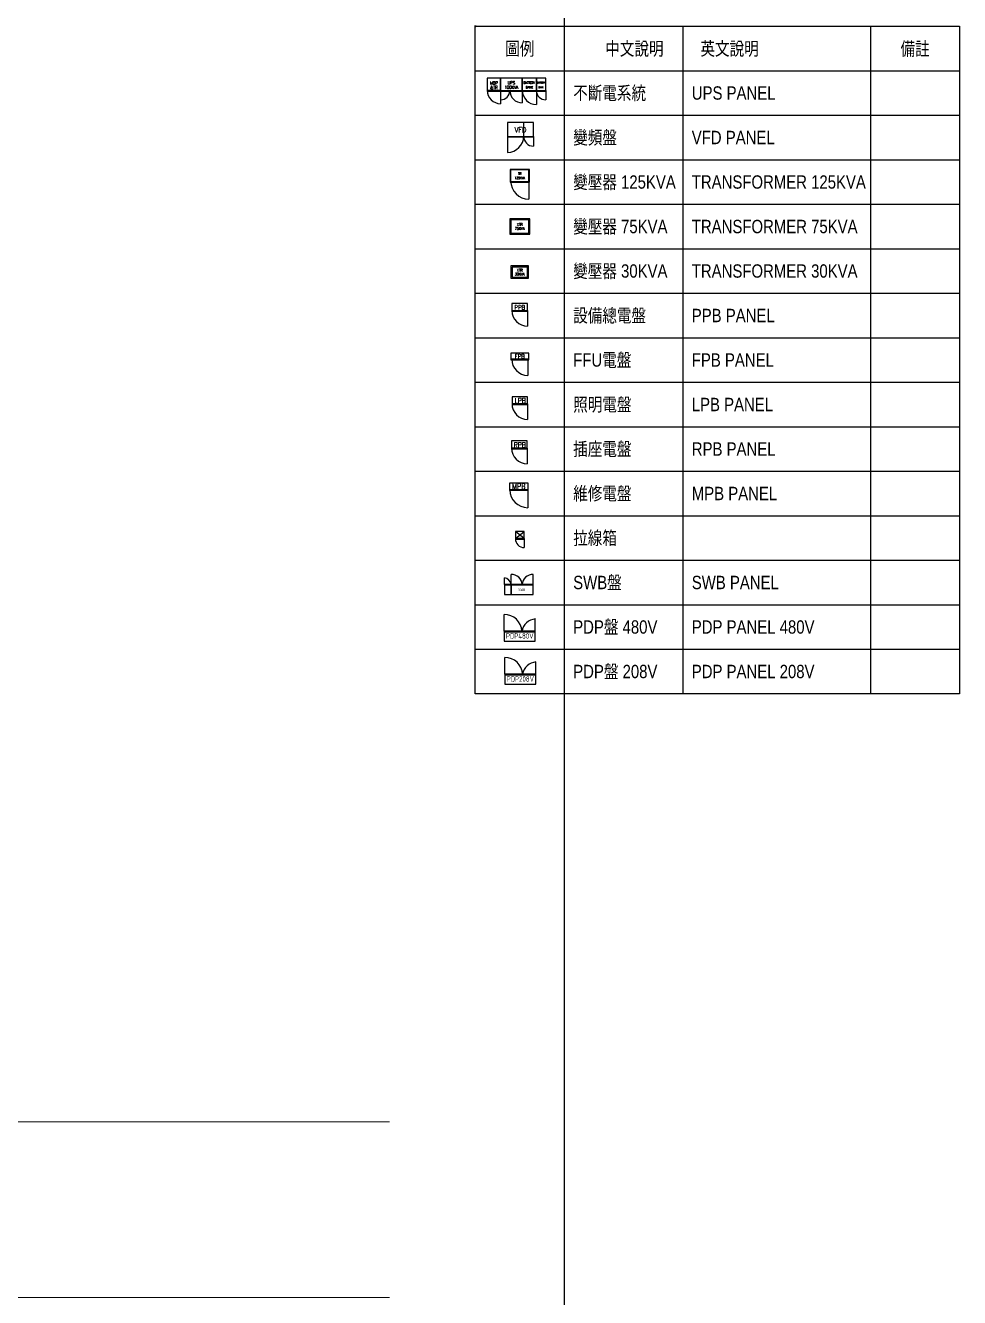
# Model space of a CAD drawing. Extents: x -18489 to 195597, y -1599 to 112111.
# Drawn here: x 27288 to 29387, y 26046 to 28905 of the extents above; entities that cross this region are included whole.
import ezdxf
from ezdxf.enums import TextEntityAlignment as Align
from ezdxf.xclip import XClip

# ---------------------------------------------------------------- set-up
doc = ezdxf.new("R2010")
doc.units = 0
doc.header["$LTSCALE"] = 100
doc.header["$XCLIPFRAME"] = 2
for name, color, linetype in [('188K-SM-03-F10-ELEC-EQ-Y2257103$0$E-TXT', 7, 'Continuous'), ('188K-SM-03-F10-ELEC-EQ-Y2257103$0$小視阜點位', 7, 'Continuous'), ('188K-SM-07-F10-MECH-CR PIPE-Y2257103$0$X-S-FAB_SL ALL$0$ASP_1', 1, 'Continuous'), ('188K-SM-07-F10-MECH-CR PIPE-Y2257103$0$X-S-FAB_SL ALL$0$L-ROAD', 7, 'Continuous')]:
    doc.layers.add(name, color=color, linetype=linetype)
doc.styles.add('188K-SM-03-F10-ELEC-EQ-Y2257103$0$16P1-SM-03-WH10-ELEC-LV PANEL$0$C-XFE4PB10$0$aa-txt1', font='simplex.shx', dxfattribs={"width": 0.8, "bigfont": 'chineset.shx'})
doc.styles.add('188K-SM-03-F10-ELEC-EQ-Y2257103$0$aa-txt', font='simplex.shx', dxfattribs={"width": 0.6})
doc.styles.add('188K-SM-03-F10-ELEC-EQ-Y2257103$0$C-XFE4PB10$0$aa-txt1', font='simplex.shx', dxfattribs={"width": 0.8, "bigfont": 'chineset.shx'})
doc.styles.add('188K-SM-03-F10-ELEC-EQ-Y2257103$0$E-ST', font='ROMANS.shx', dxfattribs={"bigfont": 'chineset.shx'})
doc.styles.add('188K-SM-03-F10-ELEC-EQ-Y2257103$0$Standard', font='arial.ttf')
doc.styles.add('188K-SM-03-F10-ELEC-EQ-Y2257103$0$X-F-L25-E-PDP-EQ-200K$0$AA-TXT', font='isocp.shx', dxfattribs={"bigfont": 'chineset.shx'})

# ---------------------------------------------------------------- blocks, each defined once
blk = doc.blocks.new('188K-SM-03-F10-ELEC-EQ-Y2257103$0$00')
at = {"layer": '188K-SM-03-F10-ELEC-EQ-Y2257103$0$小視阜點位', "color": 3}
for p, q in [((50002.6, 40000.3), (49998.6, 40000.3)), ((50000.6, 40002.2), (50000.6, 39998.5))]:
    blk.add_line(p, q, dxfattribs=at)
blk = doc.blocks.new('188K-SM-03-F10-ELEC-EQ-Y2257103$0$E-PANEL-BOX-400X300')
for p, q in [((0, 3), (40, 35)), ((40, 3), (0, 35)), ((40, 3), (0, 3))]:
    blk.add_line(p, q)
blk.add_lwpolyline([(0, 0), (40, 0), (40, 35), (0, 35)], close=True)
at = {"color": 8}
blk.add_lwpolyline([(40, 3), (40, -37)], dxfattribs=at)
blk.add_arc((40, 3), 40, 180, 270, dxfattribs=at)
blk = doc.blocks.new('188K-SM-03-F10-ELEC-EQ-Y2257103$0$E-PANEL-LPB-700X300')
blk.add_line((70, 3), (0, 3))
blk.add_lwpolyline([(0, 0), (70, 0), (70, 35), (0, 35)], close=True)
at = {"color": 8}
blk.add_lwpolyline([(70, 3), (70, -67)], dxfattribs=at)
blk.add_arc((70, 3), 70, 180, 270, dxfattribs=at)
at = {"style": '188K-SM-03-F10-ELEC-EQ-Y2257103$0$C-XFE4PB10$0$aa-txt1', "width": 0.8}
blk.add_text('LPB', height=22.5, dxfattribs=at).set_placement((36.9, 17.7), align=Align.MIDDLE_CENTER)
blk = doc.blocks.new('188K-SM-03-F10-ELEC-EQ-Y2257103$0$FPB')
blk.add_line((76.5, 8.7), (3.5, 8.7))
at = {"color": 8}
blk.add_line((76.5, 8.7), (76.5, -64.3), dxfattribs=at)
blk.add_lwpolyline([(0, 5), (80, 5), (80, 35), (0, 35)], close=True)
blk.add_arc((76.5, 8.7), 73, 180, 270, dxfattribs=at)
at = {"style": '188K-SM-03-F10-ELEC-EQ-Y2257103$0$E-ST', "width": 0.8}
blk.add_text('FPB', height=19.69, dxfattribs=at).set_placement((40, 21.4), align=Align.MIDDLE)
blk = doc.blocks.new('188K-SM-03-F10-ELEC-EQ-Y2257103$0$30KVA XTR')
for points in [[(10691, 6970.5), (10770.5, 6970.5), (10770.5, 7025.5), (10691, 7025.5)], [(10696, 6975.5), (10765.5, 6975.5), (10765.5, 7020.5), (10696, 7020.5)]]:
    blk.add_lwpolyline(points, close=True)
at = {"style": '188K-SM-03-F10-ELEC-EQ-Y2257103$0$16P1-SM-03-WH10-ELEC-LV PANEL$0$C-XFE4PB10$0$aa-txt1', "width": 0.8}
for s, p in [('30KVA', (10730.7, 6989.3)), ('XTR', (10730.7, 7006.8))]:
    blk.add_text(s, height=12, dxfattribs=at).set_placement(p, align=Align.MIDDLE_CENTER)
blk = doc.blocks.new('188K-SM-03-F10-ELEC-EQ-Y2257103$0$E-PANEL-RPB-700X300')
blk.add_line((70, 3), (0, 3))
blk.add_lwpolyline([(0, 0), (70, 0), (70, 35), (0, 35)], close=True)
at = {"color": 8}
blk.add_lwpolyline([(70, 3), (70, -67)], dxfattribs=at)
blk.add_arc((70, 3), 70, 180, 270, dxfattribs=at)
at = {"style": '188K-SM-03-F10-ELEC-EQ-Y2257103$0$C-XFE4PB10$0$aa-txt1', "width": 0.8}
blk.add_text('RPB', height=22.5, dxfattribs=at).set_placement((36.9, 17.7), align=Align.MIDDLE_CENTER)
blk = doc.blocks.new("188K-SM-03-F10-ELEC-EQ-Y2257103$0$75KVA XTR'")
for points in [[(10675.7, 6841.9), (10766.7, 6841.9), (10766.7, 6911.9), (10675.7, 6911.9)], [(10680.7, 6846.9), (10761.7, 6846.9), (10761.7, 6906.9), (10680.7, 6906.9)]]:
    blk.add_lwpolyline(points, close=True)
at = {"style": '188K-SM-03-F10-ELEC-EQ-Y2257103$0$16P1-SM-03-WH10-ELEC-LV PANEL$0$C-XFE4PB10$0$aa-txt1', "width": 0.8}
for s, p in [('75KVA', (10721.2, 6868.2)), ('XTR', (10721.2, 6885.7))]:
    blk.add_text(s, height=12, dxfattribs=at).set_placement(p, align=Align.MIDDLE_CENTER)
blk = doc.blocks.new('188K-SM-03-F10-ELEC-EQ-Y2257103$0$100KVA MBP')
blk.add_lwpolyline([(10275.2, 6851.8), (10360.2, 6851.8), (10360.2, 6934.8), (10275.2, 6934.8)], close=True)
blk.add_lwpolyline([(10360.2, 6855.8), (10275.2, 6855.8)])
at = {"color": 8}
blk.add_lwpolyline([(10360.2, 6855.8), (10360.2, 6770.8)], dxfattribs=at)
blk.add_arc((10360.2, 6855.8), 85, 180, 270, dxfattribs=at)
at = {"style": '188K-SM-03-F10-ELEC-EQ-Y2257103$0$16P1-SM-03-WH10-ELEC-LV PANEL$0$C-XFE4PB10$0$aa-txt1', "width": 0.8}
for s, p in [('MBP', (10317.7, 6903.3)), ('&TR', (10317.7, 6874.5))]:
    blk.add_text(s, height=20, dxfattribs=at).set_placement(p, align=Align.MIDDLE_CENTER)
blk = doc.blocks.new('188K-SM-03-F10-ELEC-EQ-Y2257103$0$100KVA UPS')
blk.add_lwpolyline([(10256.6, 6851.8), (10396.6, 6851.8), (10396.6, 6934.8), (10256.6, 6934.8)], close=True)
blk.add_lwpolyline([(10256.6, 6855.8), (10396.6, 6855.8)])
at = {"color": 8}
for points in [[(10256.6, 6855.8), (10256.6, 6795.8)], [(10396.6, 6855.8), (10396.6, 6775.8)]]:
    blk.add_lwpolyline(points, dxfattribs=at)
for centre, radius, start, end in [((10256.6, 6855.8), 60, 270, 0), ((10396.6, 6855.8), 80, 180, 270)]:
    blk.add_arc(centre, radius, start, end, dxfattribs=at)
at = {"style": '188K-SM-03-F10-ELEC-EQ-Y2257103$0$16P1-SM-03-WH10-ELEC-LV PANEL$0$C-XFE4PB10$0$aa-txt1', "width": 0.8}
for s, p in [('100KVA', (10326.6, 6876.5)), ('UPS', (10326.6, 6905.3))]:
    blk.add_text(s, height=20, dxfattribs=at).set_placement(p, align=Align.MIDDLE_CENTER)
blk = doc.blocks.new('188K-SM-03-F10-ELEC-EQ-Y2257103$0$100KVA BATTERY')
for points in [[(10500.2, 6851.8), (10590.2, 6851.8), (10590.2, 6934.8), (10500.2, 6934.8)], [(10590.2, 6851.8), (10650.2, 6851.8), (10650.2, 6934.8), (10590.2, 6934.8)]]:
    blk.add_lwpolyline(points, close=True)
for points in [[(10500.2, 6855.8), (10590.2, 6855.8)], [(10590.2, 6855.8), (10650.2, 6855.8)]]:
    blk.add_lwpolyline(points)
at = {"color": 8}
for points in [[(10590.2, 6855.8), (10590.2, 6765.8)], [(10650.2, 6855.8), (10650.2, 6795.8)]]:
    blk.add_lwpolyline(points, dxfattribs=at)
for centre, radius in [((10590.2, 6855.8), 90), ((10650.2, 6855.8), 60)]:
    blk.add_arc(centre, radius, 180, 270, dxfattribs=at)
at = {"style": '188K-SM-03-F10-ELEC-EQ-Y2257103$0$16P1-SM-03-WH10-ELEC-LV PANEL$0$C-XFE4PB10$0$aa-txt1', "width": 0.8}
for s, height, p in [('BATTERY', 15, (10545.2, 6905.3)), ('BANK', 15, (10545.2, 6876.5)), ('BATTERY', 10, (10620.2, 6905.3)), ('BANK', 10, (10620.2, 6876.5))]:
    blk.add_text(s, height=height, dxfattribs=at).set_placement(p, align=Align.MIDDLE_CENTER)
blk = doc.blocks.new('188K-SM-03-F10-ELEC-EQ-Y2257103$0$700W PPB')
blk.add_lwpolyline([(6985.3, -531), (7055.3, -531), (7055.3, -496), (6985.3, -496)], close=True)
blk.add_lwpolyline([(6985.3, -528), (7055.3, -528)])
at = {"color": 8}
blk.add_lwpolyline([(7055.3, -528), (7055.3, -598)], dxfattribs=at)
blk.add_arc((7055.3, -528), 70, 180, 270, dxfattribs=at)
at = {"style": '188K-SM-03-F10-ELEC-EQ-Y2257103$0$16P1-SM-03-WH10-ELEC-LV PANEL$0$C-XFE4PB10$0$aa-txt1', "width": 0.8}
blk.add_text('PPB', height=20, dxfattribs=at).set_placement((7020.3, -513.5), align=Align.MIDDLE_CENTER)
blk = doc.blocks.new('188K-SM-03-F10-ELEC-EQ-Y2257103$0$E-PANEL-MPB-800X350')
for p, q in [((0, -35), (0, 0)), ((0, 0), (80, 0)), ((0, -3), (80, -3)), ((80, -35), (0, -35)), ((80, 0), (80, -35))]:
    blk.add_line(p, q)
at = {"color": 8}
blk.add_lwpolyline([(0, -3), (0, 77)], dxfattribs=at)
blk.add_arc((0, -3), 80, 0, 90, dxfattribs=at)
at = {"style": '188K-SM-03-F10-ELEC-EQ-Y2257103$0$aa-txt', "width": 0.8}
blk.add_text('MPB', height=25, rotation=180, dxfattribs=at).set_placement((40, -19), align=Align.MIDDLE_CENTER)
blk = doc.blocks.new('188K-SM-03-F10-ELEC-EQ-Y2257103$0$VFD 175-200HP')
blk.add_line((65255.7, 18038.8), (65255.7, 17958.8))
at = {"color": 8}
for p, q in [((65165.7, 17961.8), (65310.7, 17961.8)), ((65165.7, 17958.8), (65165.7, 17871.8)), ((65310.7, 17961.8), (65310.7, 17906.8))]:
    blk.add_line(p, q, dxfattribs=at)
blk.add_lwpolyline([(65165.7, 17958.8), (65310.7, 17958.8), (65310.7, 18038.8), (65165.7, 18038.8)], close=True)
for centre, radius, start, end in [((65165.7, 17961.8), 90, 270, 0), ((65310.7, 17961.8), 55, 180, 270)]:
    blk.add_arc(centre, radius, start, end, dxfattribs=at)
at = {"style": '188K-SM-03-F10-ELEC-EQ-Y2257103$0$E-ST', "width": 0.8}
blk.add_text('VFD', height=30, dxfattribs=at).set_placement((65238.2, 17998.8), align=Align.MIDDLE)
blk = doc.blocks.new('188K-SM-03-F10-ELEC-EQ-Y2257103$0$TR 125KVA')
at = {"color": 8}
blk.add_line((105.5, 6.5), (105.5, -96.5), dxfattribs=at)
for points in [[(0, 0), (108, 0), (108, 70), (0, 70)], [(2.5, 2.5), (105.5, 2.5), (105.5, 67.5), (2.5, 67.5)]]:
    blk.add_lwpolyline(points, close=True)
blk.add_arc((105.5, 6.5), 103, 180, 270, dxfattribs=at)
at = {"style": '188K-SM-03-F10-ELEC-EQ-Y2257103$0$E-ST', "width": 0.8}
for s, p in [('125KVA', (54, 22.9)), ('TR', (54, 47.1))]:
    blk.add_text(s, height=13.17, dxfattribs=at).set_placement(p, align=Align.MIDDLE)
blk = doc.blocks.new('188K-SM-03-F10-ELEC-EQ-Y2257103')
for p, q in [((28364.4, 27648), (28364.4, 27663)), ((28429.4, 27646.7), (28364.4, 27646.7)), ((28379.4, 27648), (28379.4, 27670.5)), ((28429.4, 27648), (28429.4, 27670.5)), ((28363.9, 27543.4), (28363.9, 27580.9)), ((28433.9, 27543.4), (28433.9, 27570.9)), ((28433.9, 27540.9), (28363.9, 27540.9)), ((28365.2, 27446.8), (28365.2, 27484.3)), ((28435.2, 27446.8), (28435.2, 27474.3)), ((28435.2, 27444.3), (28365.2, 27444.3))]:
    blk.add_line(p, q)
for points in [[(28379.4, 27648), (28364.4, 27648), (28364.4, 27625.5), (28379.4, 27625.5)], [(28429.4, 27648), (28379.4, 27648), (28379.4, 27625.5), (28429.4, 27625.5)], [(28363.9, 27520.9), (28433.9, 27520.9), (28433.9, 27543.4), (28363.9, 27543.4)], [(28365.2, 27424.3), (28435.2, 27424.3), (28435.2, 27446.8), (28365.2, 27446.8)]]:
    blk.add_lwpolyline(points, close=True)
for centre, radius, start, end in [((28362, 27645.6), 17.6, 7.8575, 82.1425), ((28381, 27647.2), 23.3, 1.9321, 94.0935), ((28427.7, 27647.2), 23.3, 85.9065, 178.0679), ((28364.3, 27541.2), 39.7, 3.1963, 90.4989), ((28437.1, 27537.3), 33.7, 95.4181, 169.6028), ((28365.6, 27444.6), 39.7, 3.1963, 90.4989), ((28438.4, 27440.7), 33.7, 95.4181, 169.6028)]:
    blk.add_arc(centre, radius, start, end)
at = {"layer": '188K-SM-03-F10-ELEC-EQ-Y2257103$0$E-TXT'}
for p, q in [((28499, 28902.7), (28499, 27402.7)), ((28765.5, 28902.7), (28765.5, 27402.7)), ((29187.3, 28902.7), (29187.3, 27402.7)), ((28299, 28802.7), (29387.3, 28802.7)), ((28299, 28702.7), (29387.3, 28702.7)), ((28299, 28602.7), (29387.3, 28602.7)), ((28299, 28502.7), (29387.3, 28502.7)), ((28299, 28402.7), (29387.3, 28402.7)), ((28299, 28302.7), (29387.3, 28302.7)), ((28299, 28202.7), (29387.3, 28202.7)), ((28299, 28102.7), (29387.3, 28102.7)), ((28299, 28002.7), (29387.3, 28002.7)), ((28299, 27902.7), (29387.3, 27902.7)), ((28299, 27802.7), (29387.3, 27802.7)), ((28299, 27702.7), (29387.3, 27702.7)), ((28299, 27602.7), (29387.3, 27602.7)), ((28299, 27502.7), (29387.3, 27502.7))]:
    blk.add_line(p, q, dxfattribs=at)
blk.add_lwpolyline([(29387.3, 28902.7), (29387.3, 27402.7), (28299, 27402.7), (28299, 28902.7)], close=True, dxfattribs=at)
at = {"color": 7, "xscale": 0.35, "yscale": 0.35, "zscale": 0.35}
for name, p in [('188K-SM-03-F10-ELEC-EQ-Y2257103$0$100KVA MBP', (24729.6, 26358.9)), ('188K-SM-03-F10-ELEC-EQ-Y2257103$0$100KVA UPS', (24765.8, 26358.9)), ('188K-SM-03-F10-ELEC-EQ-Y2257103$0$100KVA BATTERY', (24729.6, 26358.9))]:
    blk.add_blockref(name, p, dxfattribs=at)
for name, p, xscale, yscale, zscale in [('188K-SM-03-F10-ELEC-EQ-Y2257103$0$VFD 175-200HP', (2305.4, 21470.6), 0.4, 0.4, 0.4), ('188K-SM-03-F10-ELEC-EQ-Y2257103$0$TR 125KVA', (28377.4, 28552.7), 0.4, 0.4, 0.4), ('188K-SM-03-F10-ELEC-EQ-Y2257103$0$700W PPB', (24888.8, 28527.7), 0.5, 0.5, 0.5), ('188K-SM-03-F10-ELEC-EQ-Y2257103$0$FPB', (28379, 28150.2), 0.5, 0.5, 0.5), ('188K-SM-03-F10-ELEC-EQ-Y2257103$0$E-PANEL-LPB-700X300', (28381.5, 28052.7), 0.5, 0.5, 0.5), ('188K-SM-03-F10-ELEC-EQ-Y2257103$0$E-PANEL-RPB-700X300', (28380.5, 27953.2), 0.5, 0.5, 0.5), ('188K-SM-03-F10-ELEC-EQ-Y2257103$0$E-PANEL-BOX-400X300', (28389, 27749.7), 0.5, 0.5, 0.5)]:
    blk.add_blockref(name, p, dxfattribs=dict(xscale=xscale, yscale=yscale, zscale=zscale))
at = {"color": 0, "xscale": 0.5, "yscale": 0.5, "zscale": 0.5}
for name, p in [("188K-SM-03-F10-ELEC-EQ-Y2257103$0$75KVA XTR'", (23038.4, 25014.2)), ('188K-SM-03-F10-ELEC-EQ-Y2257103$0$30KVA XTR', (23033.6, 24851.2))]:
    blk.add_blockref(name, p, dxfattribs=at)
at = {"xscale": 0.5, "yscale": 0.5, "zscale": 0.5, "rotation": 180}
blk.add_blockref('188K-SM-03-F10-ELEC-EQ-Y2257103$0$E-PANEL-MPB-800X350', (28416.8, 27859.3), dxfattribs=at)
at = {"layer": '188K-SM-03-F10-ELEC-EQ-Y2257103$0$小視阜點位'}
blk.add_blockref('188K-SM-03-F10-ELEC-EQ-Y2257103$0$00', (-21701.6, -11097.6), dxfattribs=at)
at = {"style": '188K-SM-03-F10-ELEC-EQ-Y2257103$0$X-F-L25-E-PDP-EQ-200K$0$AA-TXT', "width": 0.8}
for s, height, p in [('SWB', 6.25, (28403.7, 27636.8)), ('PDP480V', 12.5, (28399, 27532.6)), ('PDP208V', 12.5, (28400.3, 27436))]:
    blk.add_text(s, height=height, dxfattribs=at).set_placement(p, align=Align.MIDDLE_CENTER)
at = {"layer": '188K-SM-03-F10-ELEC-EQ-Y2257103$0$E-TXT', "style": '188K-SM-03-F10-ELEC-EQ-Y2257103$0$Standard', "width": 0.8}
for s, p in [('圖例', (28399, 28852.7)), ('中文說明', (28656.6, 28852.7)), ('英文說明', (28870.5, 28852.7)), ('備註', (29287.3, 28852.7))]:
    blk.add_text(s, height=30, dxfattribs=at).set_placement(p, align=Align.MIDDLE)
for s, p in [('不斷電系統', (28519, 28752.7)), ('UPS PANEL', (28785.5, 28752.7)), ('變頻盤', (28519, 28652.7)), ('VFD PANEL', (28785.5, 28652.7)), ('變壓器 125KVA', (28519, 28552.7)), ('TRANSFORMER 125KVA', (28785.5, 28552.7)), ('變壓器 75KVA', (28519, 28452.7)), ('TRANSFORMER 75KVA', (28785.5, 28452.7)), ('變壓器 30KVA', (28519, 28352.7)), ('TRANSFORMER 30KVA', (28785.5, 28352.7)), ('設備總電盤', (28519, 28252.7)), ('PPB PANEL', (28785.5, 28252.7)), ('FFU電盤', (28519, 28152.7)), ('FPB PANEL', (28785.5, 28152.7)), ('照明電盤', (28519, 28052.7)), ('LPB PANEL', (28785.5, 28052.7)), ('插座電盤', (28519, 27952.7)), ('RPB PANEL', (28785.5, 27952.7)), ('維修電盤', (28519, 27852.7)), ('MPB PANEL', (28785.5, 27852.7)), ('拉線箱', (28519, 27752.7)), ('SWB盤', (28519, 27652.7)), ('SWB PANEL', (28785.5, 27652.7)), ('PDP盤 480V', (28519, 27552.7)), ('PDP PANEL 480V', (28785.5, 27552.7)), ('PDP盤 208V', (28519, 27452.7)), ('PDP PANEL 208V', (28785.5, 27452.7))]:
    blk.add_text(s, height=30, dxfattribs=at).set_placement(p, align=Align.MIDDLE_LEFT)
blk = doc.blocks.new('188K-SM-07-F10-MECH-CR PIPE-Y2257103$0$X-S-FAB_SL ALL$0$剖面元素_360_3', base_point=(23061.3, -8263.1))
at = {"layer": '188K-SM-07-F10-MECH-CR PIPE-Y2257103$0$X-S-FAB_SL ALL$0$L-ROAD', "color": 1, "lineweight": 0}
for p, q in [((49276.3, -8153.1), (49276.3, -8173.1)), ((51167.6, -8153.1), (49276.3, -8153.1)), ((49276.3, -8173.1), (49276.3, -8548.1)), ((51167.6, -8548.1), (49276.3, -8548.1))]:
    blk.add_line(p, q, dxfattribs=at)
blk = doc.blocks.new('188K-SM-07-F10-MECH-CR PIPE-Y2257103$0$X-S-FAB_SL ALL$0$A$C2e9ab586')
at = {"layer": '188K-SM-07-F10-MECH-CR PIPE-Y2257103$0$X-S-FAB_SL ALL$0$L-ROAD', "lineweight": 0}
blk.add_blockref('188K-SM-07-F10-MECH-CR PIPE-Y2257103$0$X-S-FAB_SL ALL$0$剖面元素_360_3', (-28106.4, 285), dxfattribs=at)
blk = doc.blocks.new('188K-SM-07-F10-MECH-CR PIPE-Y2257103$0$X-S-FAB_SL ALL')
at = {"layer": '188K-SM-07-F10-MECH-CR PIPE-Y2257103$0$X-S-FAB_SL ALL$0$ASP_1'}
blk.add_blockref('188K-SM-07-F10-MECH-CR PIPE-Y2257103$0$X-S-FAB_SL ALL$0$A$C2e9ab586', (23632.864, -73288.977), dxfattribs=at)
blk = doc.blocks.new('188K-SM-07-F10-MECH-CR PIPE-Y2257103')
ref = blk.add_blockref('188K-SM-07-F10-MECH-CR PIPE-Y2257103$0$X-S-FAB_SL ALL', (4473.521, 99334.763))
XClip(ref).set_block_clipping_path([(-7553.4648570136, -75341.9369645483), (24026.2025623869, -67725.7696244382)])

msp = doc.modelspace()

# ---------------------------------------------------------------- block references
msp.add_blockref('188K-SM-03-F10-ELEC-EQ-Y2257103', (0, 0))

# ---------------------------------------------------------------- next in the draw order: block references
msp.add_blockref('188K-SM-07-F10-MECH-CR PIPE-Y2257103', (0, 0))

doc.saveas('drawing.dxf')
